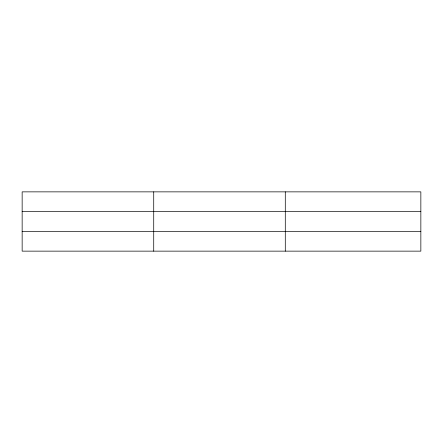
<?xml version="1.0" encoding="UTF-8"?>
<svg xmlns="http://www.w3.org/2000/svg" width="443" height="443" viewBox="0 0 443 443"><rect width="100%" height="100%" fill="white"/><g stroke="black" fill="none" stroke-linecap="round" stroke-linejoin="round"><path stroke-width="0.66" d="M153.721 251.137L153.721 191.863M285.292 251.137L285.292 191.863M420.85 231.578L420.85 251.137L22.15 251.137L22.15 191.863L420.85 191.863L420.85 231.578L22.15 231.578M22.15 211.422L420.85 211.422"/></g></svg>
